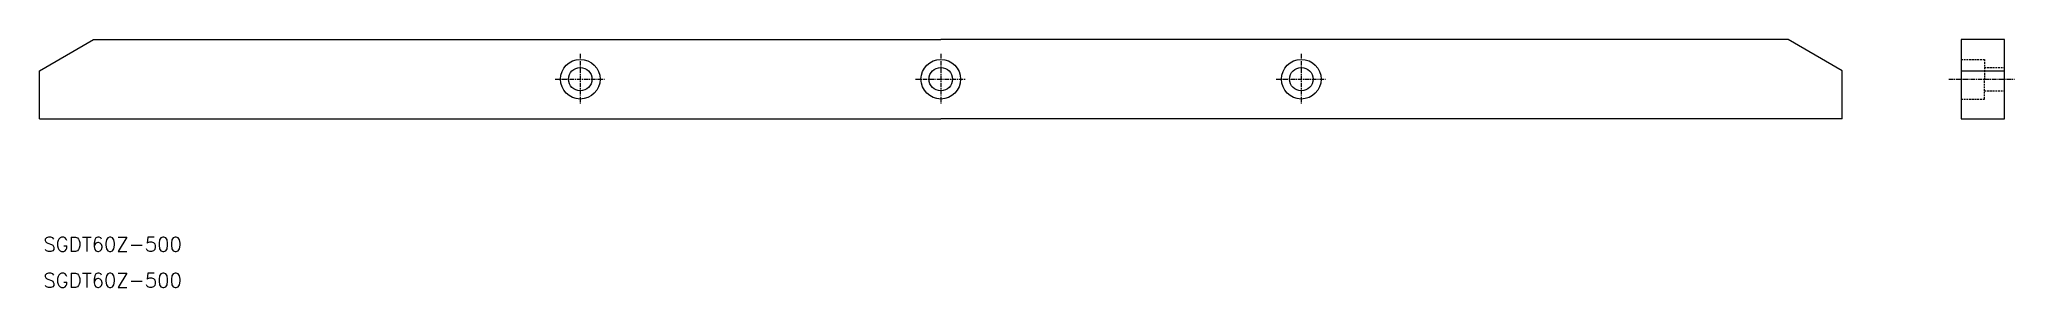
# Model space of a CAD drawing. Extents: x 0 to 548, y 0 to 69.
import ezdxf

# ---------------------------------------------------------------- set-up
doc = ezdxf.new("R2010")
doc.units = 0
doc.linetypes.add('CENTER', pattern=[2, 1.25, -0.25, 0.25, -0.25])
doc.linetypes.add('DASHED', pattern=[0.75, 0.5, -0.25])
doc.layers.get('0').update_dxf_attribs({"linetype": 'CONTINUOUS'})
doc.layers.add('CENTER', color=1, linetype='CENTER')
doc.layers.add('DASHED', color=3, linetype='DASHED')
doc.styles.get("Standard").update_dxf_attribs({"font": 'txt', "bigfont": 'BIGFONT'})

msp = doc.modelspace()

# ---------------------------------------------------------------- linework, layer by layer
at = {"color": 7, "linetype": 'CONTINUOUS'}
for p, q in [((0, 60.12), (15, 68.78)), ((15, 68.78), (250, 68.78)), ((485, 68.78), (250, 68.78)), ((500, 60.12), (485, 68.78)), ((0, 46.78), (0, 60.12)), ((500, 46.78), (500, 60.12)), ((533.01, 60.12), (545.01, 60.12)), ((0, 46.78), (250, 46.78)), ((500, 46.78), (250, 46.78))]:
    msp.add_line(p, q, dxfattribs=at)
msp.add_lwpolyline([(533.01, 46.78), (545.01, 46.78), (545.01, 68.78), (533.01, 68.78)], close=True, dxfattribs=at)
for centre, radius in [((150, 57.78), 5.5), ((150, 57.78), 3.25), ((250, 57.78), 5.5), ((250, 57.78), 3.25), ((350, 57.78), 5.5), ((350, 57.78), 3.25)]:
    msp.add_circle(centre, radius, dxfattribs=at)
at = {"layer": 'CENTER', "color": 1, "linetype": 'CENTER'}
for p, q in [((150, 64.78), (150, 50.78)), ((250, 64.78), (250, 50.78)), ((350, 64.78), (350, 50.78)), ((143, 57.78), (157, 57.78)), ((243, 57.78), (257, 57.78)), ((343, 57.78), (357, 57.78)), ((529.61, 57.78), (547.82, 57.78))]:
    msp.add_line(p, q, dxfattribs=at)
at = {"layer": 'DASHED', "color": 3, "linetype": 'DASHED'}
for p, q in [((533.01, 63.28), (539.51, 63.28)), ((539.51, 63.28), (539.51, 57.78)), ((539.51, 61.03), (545.01, 61.03)), ((539.51, 52.28), (539.51, 57.78)), ((533.01, 52.28), (539.51, 52.28)), ((539.51, 54.53), (545.01, 54.53))]:
    msp.add_line(p, q, dxfattribs=at)

# ---------------------------------------------------------------- texts
at = {"color": 7, "linetype": 'CONTINUOUS'}
for p in [(1.09, 10), (1.09, 0)]:
    msp.add_text('SGDT60Z-500', height=4, dxfattribs=at).set_placement(p)

doc.saveas('drawing.dxf')
